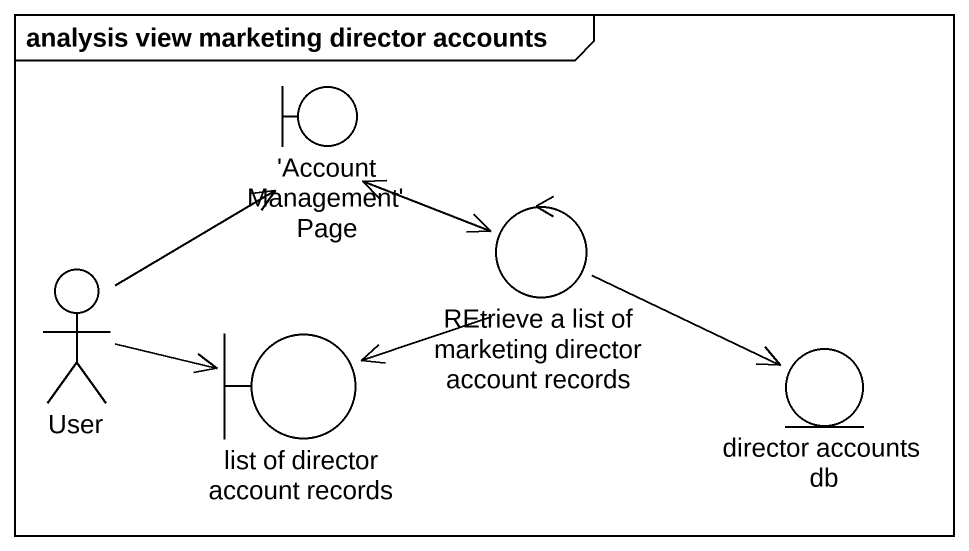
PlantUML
@startuml
mainframe analysis view marketing director accounts
boundary "'Account Management' Page" as Account_Management_Page
control "REtrieve a list of marketing director account records" as REtrieve_a_list_of
actor User
boundary "list of director account records" as list_of_director_account
entity "director accounts db" as director_accounts_db
Account_Management_Page --> REtrieve_a_list_of
REtrieve_a_list_of -up-> Account_Management_Page
REtrieve_a_list_of -left-> list_of_director_account
REtrieve_a_list_of -right-> director_accounts_db
User -up-> Account_Management_Page
User -right-> list_of_director_account
@enduml
